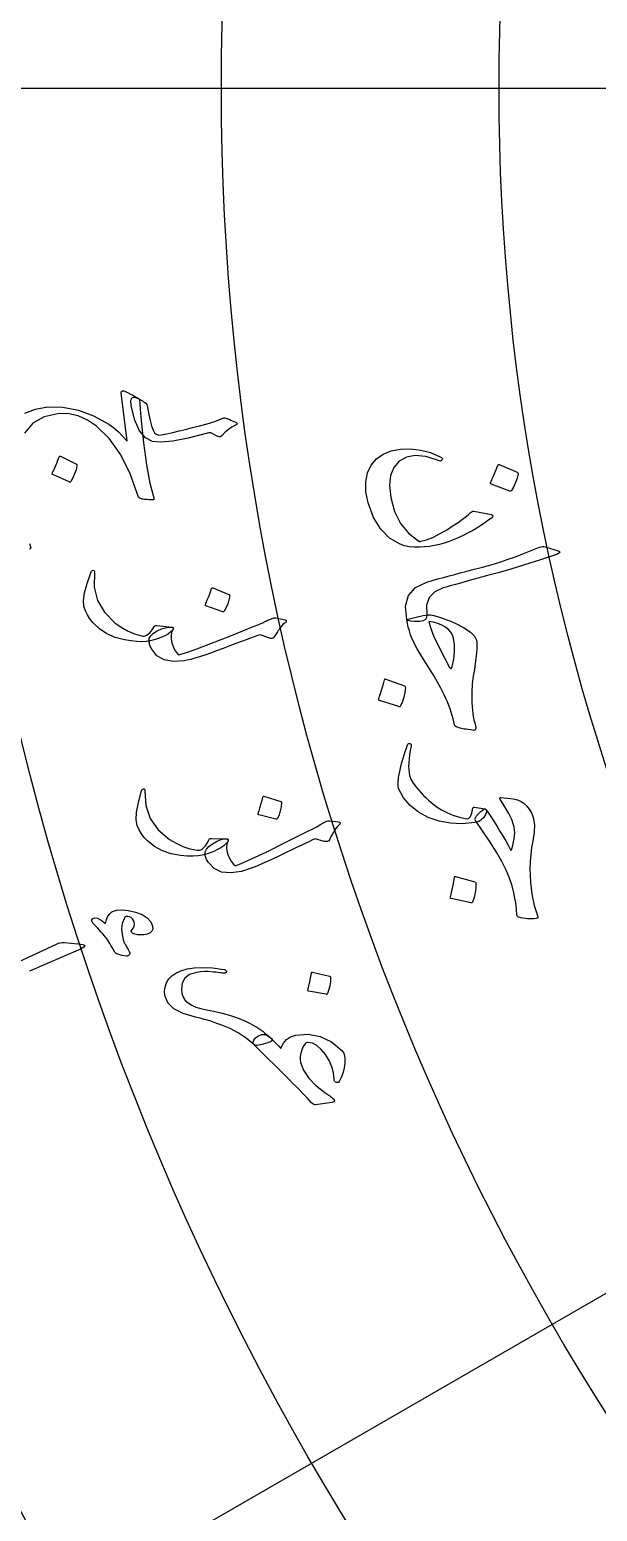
# Model space of a CAD drawing. Header units: millimetres. Extents: x -150 to 150, y -150 to 198.
# Drawn here: x -98.7 to -77.7, y -52.7 to 2.2 of the extents above; entities that cross this region are included whole.
import ezdxf

# ---------------------------------------------------------------- set-up
doc = ezdxf.new("R2010")
doc.units = ezdxf.units.MM
for name, color, linetype in [('CUT_OUTER', 1, 'Continuous'), ('ENGRAVE', 7, 'Continuous'), ('ENGRAVE_FINE', 8, 'Continuous'), ('GUIDE', 3, 'Continuous'), ('TEXT', 5, 'Continuous')]:
    doc.layers.add(name, color=color, linetype=linetype)

msp = doc.modelspace()

# ---------------------------------------------------------------- linework, layer by layer
at = {"layer": 'CUT_OUTER'}
msp.add_arc((0.0002, -0.0002), 149.9998, 179.017762, 3.164151, dxfattribs=at)
at = {"layer": 'ENGRAVE'}
for radius in [132.75, 112.1737, 91.5975]:
    msp.add_circle((0, 0), radius, dxfattribs=at)
at = {"layer": 'ENGRAVE_FINE'}
for points in [[(-112.1737, 0), (-91.5975, 0)], [(-91.5975, 0), (-71.0212, 0)], [(-79.3258, -45.7987), (-61.5062, -35.5106)], [(-97.1453, -56.0869), (-79.3258, -45.7987)]]:
    msp.add_lwpolyline(points, dxfattribs=at)
for radius in [122.4619, 101.8856, 81.3094]:
    msp.add_circle((0, 0), radius, dxfattribs=at)
at = {"layer": 'GUIDE'}
msp.add_circle((0, 0), 137.25, dxfattribs=at)
at = {"layer": 'TEXT'}
for points in [[(-98.8789, -12.0468), (-98.4879, -11.8939), (-98.0365, -11.8147), (-97.4638, -11.8211), (-96.8952, -11.9311), (-96.3303, -12.1432), (-95.7685, -12.4556), (-95.594, -12.5825), (-95.4232, -12.7292), (-95.2559, -12.8957), (-95.0922, -13.0818), (-95.3065, -11.2905), (-95.2931, -11.2453), (-95.262, -11.2234), (-95.2132, -11.2246), (-95.1467, -11.2491), (-95.0482, -11.2983), (-94.9596, -11.3429), (-94.8809, -11.3831), (-94.812, -11.4187), (-94.7535, -11.4499), (-94.7058, -11.4768), (-94.6689, -11.4994), (-94.6428, -11.5176), (-94.6328, -11.5649), (-94.6193, -11.6938), (-94.602, -11.9043), (-94.5802, -12.1965), (-94.5802, -12.1965), (-94.4871, -13.143), (-94.374, -13.9572), (-94.2444, -14.6387), (-94.1011, -15.1872), (-94.0962, -15.204), (-94.095, -15.2191), (-94.0973, -15.2323), (-94.1032, -15.2438), (-94.1123, -15.253), (-94.1242, -15.2594), (-94.1389, -15.263), (-94.1565, -15.2637), (-94.2258, -15.2602), (-94.2895, -15.2562), (-94.3476, -15.2517), (-94.4002, -15.2468), (-94.4472, -15.2414), (-94.4886, -15.2357), (-94.5244, -15.2294), (-94.5547, -15.2228), (-94.6039, -15.2062), (-94.6418, -15.184), (-94.6684, -15.1562), (-94.6836, -15.1228), (-94.9694, -14.296), (-95.3196, -13.5887), (-95.7369, -13.0001), (-96.2236, -12.53), (-96.558, -12.3019), (-96.9001, -12.1477), (-97.2505, -12.0679), (-97.6092, -12.0633), (-98.1572, -12.1785), (-98.5853, -12.4211), (-98.8924, -12.7926)], [(-98.703, -16.877), (-98.6681, -16.9956), (-98.6599, -17.0321), (-98.6645, -17.0601), (-98.6819, -17.0793), (-98.7121, -17.09)], [(-99.0865, -32.3582), (-97.7027, -31.7188), (-97.6274, -31.6901), (-97.5556, -31.671), (-97.4872, -31.6616), (-97.4223, -31.6617), (-96.8986, -31.703), (-96.7277, -31.7279), (-96.6568, -31.7696), (-96.6859, -31.8283), (-96.815, -31.9041), (-98.7018, -32.7246)]]:
    msp.add_lwpolyline(points, dxfattribs=at)
for points in [[(-93.8251, -12.8556), (-93.6156, -12.8104), (-93.3954, -12.7607), (-93.1646, -12.7063), (-92.9232, -12.6474), (-92.6702, -12.5835), (-92.4049, -12.5138), (-92.1272, -12.4387), (-91.8371, -12.358), (-91.5464, -12.232), (-91.507, -12.2258), (-91.4686, -12.2252), (-91.4314, -12.2302), (-91.3953, -12.2407), (-91.3766, -12.2475), (-91.3518, -12.2575), (-91.3209, -12.2707), (-91.284, -12.2872), (-91.2407, -12.3063), (-91.1904, -12.3277), (-91.1333, -12.3513), (-91.0693, -12.3771), (-91.0484, -12.3864), (-91.0326, -12.3991), (-91.0219, -12.4152), (-91.0164, -12.4347), (-91.0179, -12.4516), (-91.0271, -12.4668), (-91.044, -12.4804), (-91.0686, -12.4923), (-91.2069, -12.5609), (-91.3379, -12.6485), (-91.4614, -12.7552), (-91.5775, -12.8811), (-91.6105, -12.9134), (-91.6458, -12.9288), (-91.6836, -12.9273), (-91.7237, -12.9089), (-91.9582, -12.789), (-91.9861, -12.7806), (-92.0217, -12.7778), (-92.0649, -12.7806), (-92.1158, -12.789), (-92.8253, -12.9693), (-93.3997, -13.0819), (-93.8393, -13.1258), (-94.144, -13.1004), (-94.407, -12.9661), (-94.6283, -12.6999), (-94.807, -12.3015), (-94.9412, -11.771), (-94.9547, -11.5696), (-94.904, -11.4634), (-94.7893, -11.4523), (-94.6106, -11.5361), (-94.5865, -11.5516), (-94.5629, -11.5666), (-94.5398, -11.5813), (-94.5172, -11.5955), (-94.4951, -11.6093), (-94.4736, -11.6227), (-94.4526, -11.6357), (-94.4321, -11.6483), (-94.392, -11.6806), (-94.3612, -11.7214), (-94.3396, -11.7708), (-94.3272, -11.8288), (-94.2856, -12.0905), (-94.2381, -12.3198), (-94.185, -12.5166), (-94.1264, -12.6809), (-94.0771, -12.7715), (-94.0105, -12.8307), (-93.9264, -12.8588), (-93.8251, -12.8556)], [(-96.9685, -13.9391), (-96.958, -13.9471), (-96.9506, -13.9595), (-96.9463, -13.9762), (-96.9451, -13.9972), (-96.9818, -14.152), (-97.0324, -14.3003), (-97.0968, -14.4423), (-97.1752, -14.5779), (-97.1882, -14.5919), (-97.2021, -14.5993), (-97.217, -14.6001), (-97.2329, -14.5943), (-97.8446, -14.3211), (-97.8598, -14.3097), (-97.8656, -14.2931), (-97.8617, -14.2712), (-97.8483, -14.244), (-97.8367, -14.2205), (-97.8195, -14.1835), (-97.7968, -14.1332), (-97.7684, -14.0695), (-97.7345, -13.9916), (-97.6953, -13.8983), (-97.6506, -13.79), (-97.6004, -13.6664), (-97.5914, -13.6497), (-97.5815, -13.6406), (-97.5704, -13.639), (-97.5583, -13.6451)], [(-81.5923, -15.9312), (-81.7177, -16.0252), (-81.8496, -16.1187), (-81.9879, -16.2116), (-82.1327, -16.304), (-82.2851, -16.3949), (-82.4465, -16.4837), (-82.6168, -16.5704), (-82.796, -16.6548), (-82.9757, -16.7327), (-83.1557, -16.8013), (-83.336, -16.8605), (-83.5166, -16.9104), (-83.698, -16.9508), (-83.8807, -16.982), (-84.0648, -17.0037), (-84.2503, -17.016), (-84.448, -17.014), (-84.6343, -16.9944), (-84.8092, -16.9572), (-84.9725, -16.9023), (-85.363, -16.681), (-85.6914, -16.3508), (-85.9563, -15.9118), (-86.1562, -15.3645), (-86.2379, -14.9569), (-86.2463, -14.589), (-86.1819, -14.2615), (-86.0451, -13.975), (-85.846, -13.7449), (-85.5977, -13.5693), (-85.3005, -13.4478), (-84.9545, -13.3799), (-84.5784, -13.369), (-84.2085, -13.4124), (-83.8445, -13.5097), (-83.4865, -13.6602), (-83.4441, -13.6862), (-83.4183, -13.714), (-83.4093, -13.7434), (-83.4168, -13.7746), (-83.4382, -13.8059), (-83.473, -13.8195), (-83.5213, -13.8155), (-83.5832, -13.7936), (-84.0255, -13.6576), (-84.4108, -13.6163), (-84.7392, -13.6714), (-85.0105, -13.8241), (-85.2097, -14.0562), (-85.3289, -14.3586), (-85.3672, -14.7311), (-85.3238, -15.173), (-85.1776, -15.6901), (-84.9539, -16.1325), (-84.6539, -16.4994), (-84.2786, -16.79), (-84.2664, -16.7951), (-84.2495, -16.7971), (-84.2278, -16.796), (-84.2015, -16.7918), (-83.9983, -16.739), (-83.7676, -16.6477), (-83.5092, -16.5183), (-83.223, -16.3511), (-83.0802, -16.2607), (-82.9476, -16.1747), (-82.8253, -16.093), (-82.7133, -16.0156), (-82.6123, -15.942), (-82.5228, -15.8719), (-82.4449, -15.8051), (-82.3785, -15.7417), (-82.3434, -15.7109), (-82.3094, -15.6909), (-82.2766, -15.6815), (-82.245, -15.6828), (-81.591, -15.8066), (-81.5512, -15.8222), (-81.5382, -15.8481), (-81.5519, -15.8844), (-81.5923, -15.9312)], [(-80.6321, -14.2328), (-80.6201, -14.2408), (-80.6114, -14.2536), (-80.6062, -14.271), (-80.6044, -14.293), (-80.6419, -14.458), (-80.6951, -14.6169), (-80.764, -14.7698), (-80.8486, -14.9167), (-80.8627, -14.9321), (-80.8782, -14.9406), (-80.8949, -14.9421), (-80.9129, -14.9367), (-81.6064, -14.6768), (-81.6238, -14.6655), (-81.6306, -14.6481), (-81.6268, -14.6248), (-81.6125, -14.5954), (-81.6, -14.57), (-81.5816, -14.5301), (-81.5573, -14.4759), (-81.527, -14.4072), (-81.4908, -14.3232), (-81.449, -14.2229), (-81.4014, -14.1063), (-81.3479, -13.9735), (-81.3383, -13.9554), (-81.3273, -13.9453), (-81.3149, -13.9432), (-81.3012, -13.9491)], [(-79.1208, -17.1524), (-79.093, -17.1621), (-79.0736, -17.1726), (-79.0626, -17.1839), (-79.06, -17.196), (-79.0667, -17.2167), (-79.0953, -17.2402), (-79.1457, -17.2664), (-79.2181, -17.2954), (-79.8142, -17.4931), (-80.3667, -17.6699), (-80.8758, -17.8254), (-81.3413, -17.9593), (-81.7408, -18.0677), (-82.0987, -18.1655), (-82.4151, -18.2527), (-82.6899, -18.3292), (-82.9233, -18.3945), (-83.1155, -18.4481), (-83.2663, -18.4898), (-83.3758, -18.5198), (-83.6913, -18.6662), (-83.899, -18.8818), (-83.9985, -19.1668), (-83.9888, -19.5207), (-83.9913, -19.6204), (-84.0343, -19.6939), (-84.1177, -19.7412), (-84.2416, -19.7621), (-84.4431, -19.7685), (-84.5903, -19.7587), (-84.6833, -19.7329), (-84.722, -19.6911), (-84.77, -19.1967), (-84.6626, -18.8013), (-84.4012, -18.506), (-83.987, -18.3107), (-83.7818, -18.2496), (-83.5757, -18.19), (-83.3688, -18.1319), (-83.161, -18.0752), (-82.9524, -18.0195), (-82.7432, -17.9643), (-82.5334, -17.9095), (-82.323, -17.8551), (-81.9214, -17.7522), (-81.5615, -17.6523), (-81.2431, -17.5553), (-80.9664, -17.4613), (-80.7021, -17.364), (-80.4211, -17.2572), (-80.1234, -17.141), (-79.8089, -17.0155), (-79.7517, -16.9957), (-79.6977, -16.9857), (-79.6469, -16.9856), (-79.5994, -16.9953)], [(-93.3934, -20.0762), (-93.4661, -20.1516), (-93.5579, -20.2218), (-93.6689, -20.2867), (-93.799, -20.3464), (-93.9375, -20.3984), (-94.0807, -20.4419), (-94.2285, -20.4769), (-94.3811, -20.5033), (-94.5394, -20.5146), (-94.726, -20.5089), (-94.9411, -20.486), (-95.1845, -20.4457), (-95.5255, -20.3555), (-95.8354, -20.2179), (-96.114, -20.0326), (-96.361, -19.7997), (-96.4694, -19.6663), (-96.5598, -19.5222), (-96.6322, -19.3675), (-96.6865, -19.2022), (-96.7048, -18.9917), (-96.6676, -18.7092), (-96.5742, -18.3553), (-96.4238, -17.9307), (-96.4087, -17.9047), (-96.3905, -17.8858), (-96.3691, -17.8741), (-96.3444, -17.8695), (-96.3218, -17.8741), (-96.3066, -17.8896), (-96.2989, -17.9162), (-96.2985, -17.9539), (-96.3084, -18.4913), (-96.1844, -18.9822), (-95.9273, -19.4244), (-95.5378, -19.8162), (-95.309, -19.9802), (-95.0686, -20.1159), (-94.8169, -20.2233), (-94.5538, -20.3026), (-94.512, -20.3089), (-94.4673, -20.307), (-94.4196, -20.2968), (-94.3689, -20.2782), (-94.3061, -20.2388), (-94.2364, -20.1693), (-94.1598, -20.0698), (-94.0762, -19.9403), (-94.0618, -19.9253), (-94.0415, -19.9157), (-94.0153, -19.9116), (-93.9832, -19.9129), (-93.4298, -19.9777), (-93.4089, -19.9818), (-93.3932, -19.9889), (-93.3825, -19.9989), (-93.3768, -20.0119), (-93.375, -20.0295), (-93.3771, -20.0461), (-93.3833, -20.0616), (-93.3934, -20.0762)], [(-91.3146, -18.7628), (-91.3037, -18.7698), (-91.2957, -18.7811), (-91.2906, -18.7967), (-91.2884, -18.8166), (-91.3172, -18.9663), (-91.3602, -19.1108), (-91.4173, -19.2501), (-91.4887, -19.3844), (-91.5009, -19.3986), (-91.5144, -19.4066), (-91.5292, -19.4083), (-91.5454, -19.4038), (-92.1687, -19.1847), (-92.1845, -19.1749), (-92.1911, -19.1594), (-92.1883, -19.1383), (-92.1763, -19.1115), (-92.1659, -19.0884), (-92.1507, -19.0521), (-92.1305, -19.0027), (-92.1054, -18.9402), (-92.0756, -18.8637), (-92.0411, -18.7724), (-92.002, -18.6663), (-91.9582, -18.5455), (-91.9502, -18.529), (-91.9407, -18.5196), (-91.9298, -18.5174), (-91.9174, -18.5224)], [(-89.1894, -19.7458), (-89.1894, -19.763), (-89.197, -19.7801), (-89.2122, -19.7972), (-89.2351, -19.8141), (-89.2698, -19.84), (-89.3132, -19.8824), (-89.3653, -19.9413), (-89.426, -20.0169), (-89.4576, -20.0599), (-89.4879, -20.1019), (-89.5171, -20.1427), (-89.5451, -20.1823), (-89.5713, -20.2211), (-89.5953, -20.2594), (-89.617, -20.2973), (-89.6364, -20.3346), (-89.6671, -20.3713), (-89.7115, -20.3901), (-89.7694, -20.3909), (-89.841, -20.3737), (-90.1648, -20.2558), (-90.2606, -20.2872), (-90.3771, -20.3283), (-90.5142, -20.3793), (-90.672, -20.44), (-90.8516, -20.5095), (-91.0542, -20.5866), (-91.2799, -20.6714), (-91.5286, -20.7639), (-91.775, -20.8577), (-92.0029, -20.941), (-92.2123, -21.0136), (-92.4031, -21.0755), (-92.5753, -21.127), (-92.7287, -21.1687), (-92.8635, -21.2004), (-92.9796, -21.2222), (-93.3853, -21.2485), (-93.7196, -21.1863), (-93.9822, -21.0352), (-94.1726, -20.7953), (-94.1953, -20.755), (-94.2149, -20.7154), (-94.2315, -20.6767), (-94.2451, -20.6386), (-94.2561, -20.6015), (-94.2649, -20.5653), (-94.2717, -20.5301), (-94.2762, -20.4959), (-94.2657, -20.3934), (-94.2111, -20.296), (-94.1127, -20.2035), (-93.9703, -20.1162), (-93.8134, -20.0435), (-93.6712, -19.9951), (-93.5438, -19.9708), (-93.4313, -19.9705), (-93.4105, -19.9745), (-93.3947, -19.9816), (-93.384, -19.9916), (-93.3784, -20.0047), (-93.3765, -20.0223), (-93.3787, -20.0388), (-93.3848, -20.0544), (-93.395, -20.0689), (-93.4379, -20.1764), (-93.4587, -20.2934), (-93.4573, -20.42), (-93.4336, -20.556), (-93.388, -20.6938), (-93.331, -20.8129), (-93.2629, -20.9132), (-93.1836, -20.9948), (-92.9671, -20.937), (-92.5688, -20.7977), (-91.9887, -20.5778), (-91.2262, -20.2785), (-90.3792, -19.9429), (-90.2666, -19.8988), (-90.1608, -19.8543), (-90.0617, -19.8096), (-89.9693, -19.7645), (-89.9234, -19.741), (-89.881, -19.7205), (-89.8423, -19.703), (-89.8071, -19.6887), (-89.7762, -19.6767), (-89.7502, -19.6662), (-89.7291, -19.6572), (-89.7129, -19.6498), (-89.6757, -19.6371), (-89.641, -19.6304), (-89.6088, -19.6297), (-89.5791, -19.6351), (-89.2364, -19.7053), (-89.2181, -19.7126), (-89.2042, -19.7218), (-89.1946, -19.7328), (-89.1894, -19.7458)], [(-82.2621, -21.7876), (-82.2761, -21.8803), (-82.2883, -21.9779), (-82.2984, -22.0804), (-82.3066, -22.1879), (-82.3128, -22.3004), (-82.3169, -22.4178), (-82.319, -22.5401), (-82.319, -22.6674), (-82.3127, -22.7952), (-82.304, -22.9214), (-82.2928, -23.0458), (-82.2792, -23.1686), (-82.2618, -23.2892), (-82.2388, -23.4072), (-82.2105, -23.5227), (-82.1768, -23.6355), (-82.169, -23.6702), (-82.1663, -23.7021), (-82.1688, -23.7312), (-82.1765, -23.7574), (-82.191, -23.7785), (-82.2143, -23.7923), (-82.2461, -23.7988), (-82.2866, -23.7979), (-82.3706, -23.7843), (-82.4487, -23.7716), (-82.5212, -23.7599), (-82.5879, -23.7493), (-82.6485, -23.7391), (-82.7026, -23.7286), (-82.7502, -23.7179), (-82.7914, -23.707), (-82.859, -23.6835), (-82.91, -23.6575), (-82.9442, -23.6289), (-82.9618, -23.5976), (-82.9834, -23.4834), (-83.0098, -23.3666), (-83.0411, -23.2474), (-83.0772, -23.1258), (-83.1187, -23.0017), (-83.166, -22.8755), (-83.2191, -22.7469), (-83.2781, -22.616), (-83.3398, -22.4861), (-83.4012, -22.3604), (-83.4623, -22.2389), (-83.5232, -22.1216), (-83.5844, -22.0087), (-83.6464, -21.9003), (-83.7092, -21.7964), (-83.7728, -21.6969), (-84.0942, -21.1844), (-84.3361, -20.7734), (-84.5, -20.4659), (-84.587, -20.263), (-84.6321, -20.1145), (-84.6696, -19.9697), (-84.6996, -19.8285), (-84.722, -19.6911), (-84.376, -19.6025), (-84.1145, -19.5434), (-83.9374, -19.5136), (-83.8446, -19.5131), (-83.7221, -19.5462), (-83.601, -19.5816), (-83.4816, -19.6194), (-83.3637, -19.6595), (-83.2473, -19.702), (-83.1324, -19.7468), (-83.0191, -19.7939), (-82.9074, -19.8434), (-82.5948, -20.005), (-82.3636, -20.1614), (-82.2137, -20.3136), (-82.145, -20.462), (-82.1346, -20.547), (-82.1312, -20.6551), (-82.1347, -20.7864), (-82.1451, -20.941), (-82.1628, -21.1185), (-82.1883, -21.3188), (-82.2214, -21.5417), (-82.2621, -21.7876)], [(-83.0448, -21.439), (-82.9838, -21.157), (-82.9544, -20.888), (-82.9565, -20.6318), (-82.9904, -20.3881), (-83.0321, -20.2707), (-83.0972, -20.1622), (-83.1859, -20.0625), (-83.2981, -19.9714), (-83.4258, -19.8958), (-83.5712, -19.8359), (-83.7342, -19.7918), (-83.9149, -19.7635), (-83.8539, -19.9935), (-83.7351, -20.2996), (-83.5578, -20.681), (-83.3208, -21.1365), (-83.142, -21.4641), (-83.1291, -21.4803), (-83.1174, -21.4925), (-83.1066, -21.5005), (-83.097, -21.5045), (-83.083, -21.5042), (-83.0697, -21.4931), (-83.0569, -21.4714), (-83.0448, -21.439)], [(-84.8123, -22.1523), (-84.7995, -22.1601), (-84.7896, -22.173), (-84.7827, -22.1912), (-84.7788, -22.2145), (-84.8, -22.3926), (-84.8375, -22.5653), (-84.8913, -22.7326), (-84.9615, -22.8947), (-84.9741, -22.912), (-84.9887, -22.9221), (-85.0053, -22.9249), (-85.0238, -22.9204), (-85.7428, -22.6916), (-85.7614, -22.6807), (-85.7699, -22.6628), (-85.7684, -22.6377), (-85.7569, -22.6055), (-85.747, -22.5776), (-85.7325, -22.534), (-85.7135, -22.4746), (-85.6899, -22.3995), (-85.662, -22.3077), (-85.63, -22.1981), (-85.5938, -22.0708), (-85.5534, -21.9259), (-85.5455, -21.906), (-85.5355, -21.8945), (-85.5234, -21.8914), (-85.5091, -21.8967)], [(-81.8363, -26.7115), (-81.7972, -26.7286), (-81.7749, -26.7579), (-81.7696, -26.7994), (-81.7812, -26.853), (-81.8071, -26.9198), (-81.8422, -26.9819), (-81.8866, -27.0393), (-81.9402, -27.092), (-81.9975, -27.1366), (-82.0612, -27.1721), (-82.1312, -27.1986), (-82.2074, -27.2161), (-82.6678, -27.2574), (-83.1089, -27.2394), (-83.5307, -27.1616), (-83.9331, -27.0235), (-84.2962, -26.8305), (-84.6002, -26.5885), (-84.8448, -26.2979), (-85.0294, -25.9593), (-85.0499, -25.8649), (-85.0498, -25.7267), (-85.0287, -25.545), (-84.9864, -25.3198), (-84.9597, -25.1987), (-84.9298, -25.0768), (-84.8967, -24.9541), (-84.8605, -24.8307), (-84.822, -24.7068), (-84.7824, -24.5827), (-84.7416, -24.4585), (-84.6997, -24.3342), (-84.6877, -24.3094), (-84.6698, -24.2942), (-84.6459, -24.2884), (-84.616, -24.2922), (-84.5882, -24.3038), (-84.5705, -24.3217), (-84.563, -24.3459), (-84.5657, -24.3763), (-84.5983, -24.5476), (-84.6239, -24.7086), (-84.6423, -24.8594), (-84.6538, -24.9998), (-84.6581, -25.1309), (-84.6548, -25.2537), (-84.644, -25.3682), (-84.6258, -25.4742), (-84.5758, -25.602), (-84.4874, -25.7509), (-84.3606, -25.9205), (-84.1952, -26.1107), (-84.1023, -26.2099), (-84.0093, -26.3034), (-83.9163, -26.391), (-83.8234, -26.4729), (-83.73, -26.5488), (-83.6357, -26.6186), (-83.5405, -26.6824), (-83.4444, -26.74), (-83.2401, -26.846), (-83.0162, -26.937), (-82.7726, -27.0132), (-82.5095, -27.0743), (-82.4354, -27.0606), (-82.3718, -26.9911), (-82.3186, -26.8661), (-82.2757, -26.6856), (-82.2691, -26.6618), (-82.2576, -26.6464), (-82.2412, -26.6394), (-82.2198, -26.6408)], [(-91.357, -27.9157), (-91.423, -27.997), (-91.5085, -28.0747), (-91.6136, -28.1488), (-91.7382, -28.2193), (-91.8718, -28.2828), (-92.0108, -28.3383), (-92.1552, -28.3857), (-92.3049, -28.425), (-92.4617, -28.4497), (-92.6481, -28.4598), (-92.8644, -28.4552), (-93.1104, -28.4357), (-93.4577, -28.3747), (-93.7782, -28.2638), (-94.0714, -28.1028), (-94.3373, -27.8916), (-94.4566, -27.7679), (-94.5589, -27.632), (-94.6441, -27.484), (-94.7122, -27.3239), (-94.7483, -27.1157), (-94.7352, -26.831), (-94.6721, -26.4705), (-94.5582, -26.0347), (-94.5454, -26.0075), (-94.5288, -25.9872), (-94.5085, -25.9737), (-94.4843, -25.967), (-94.4614, -25.9696), (-94.4449, -25.9838), (-94.4349, -26.0097), (-94.4314, -26.0472), (-94.3957, -26.5835), (-94.2306, -27.0621), (-93.937, -27.481), (-93.5156, -27.8384), (-93.2738, -27.9824), (-93.0228, -28.0972), (-92.7628, -28.1829), (-92.494, -28.2396), (-92.4518, -28.2424), (-92.4074, -28.2367), (-92.3608, -28.2224), (-92.3119, -28.1997), (-92.2526, -28.1551), (-92.189, -28.08), (-92.1211, -27.9743), (-92.0488, -27.8381), (-92.0357, -27.822), (-92.0163, -27.8108), (-91.9905, -27.8044), (-91.9585, -27.803), (-91.4015, -27.8207), (-91.3804, -27.823), (-91.3641, -27.8287), (-91.3526, -27.8378), (-91.3459, -27.8503), (-91.3425, -27.8677), (-91.3433, -27.8844), (-91.3481, -27.9004), (-91.357, -27.9157)], [(-89.3969, -26.431), (-89.3855, -26.437), (-89.3765, -26.4476), (-89.3701, -26.4627), (-89.3662, -26.4823), (-89.3823, -26.6339), (-89.4128, -26.7815), (-89.458, -26.9253), (-89.5177, -27.0651), (-89.5287, -27.0802), (-89.5414, -27.0893), (-89.5561, -27.0923), (-89.5725, -27.0892), (-90.2122, -26.9237), (-90.2288, -26.9152), (-90.2366, -26.9004), (-90.2357, -26.8791), (-90.226, -26.8515), (-90.2176, -26.8275), (-90.2054, -26.7901), (-90.1895, -26.7391), (-90.1698, -26.6747), (-90.1466, -26.596), (-90.12, -26.5021), (-90.09, -26.3931), (-90.0566, -26.2689), (-90.05, -26.2518), (-90.0413, -26.2417), (-90.0306, -26.2386), (-90.0179, -26.2425)], [(-79.9319, -30.7716), (-80.0137, -30.7789), (-80.0956, -30.7828), (-80.1777, -30.7834), (-80.2599, -30.7806), (-80.342, -30.7738), (-80.4237, -30.7622), (-80.5049, -30.7458), (-80.5857, -30.7247), (-80.6115, -30.7142), (-80.6301, -30.6964), (-80.6413, -30.6713), (-80.6452, -30.6389), (-80.6493, -30.5677), (-80.6558, -30.4872), (-80.6645, -30.3974), (-80.6755, -30.2984), (-80.6897, -30.1906), (-80.708, -30.0742), (-80.7305, -29.9493), (-80.757, -29.8159), (-80.8206, -29.5579), (-80.9176, -29.2791), (-81.0477, -28.9792), (-81.2107, -28.6578), (-81.406, -28.3137), (-81.633, -27.9458), (-81.8915, -27.5534), (-82.1811, -27.136), (-82.1985, -27.0949), (-82.1844, -27.0389), (-82.1389, -26.9683), (-82.0618, -26.8829), (-81.9807, -26.8063), (-81.9178, -26.7514), (-81.8732, -26.718), (-81.8469, -26.706), (-81.826, -26.7092), (-81.8085, -26.7157), (-81.7943, -26.7255), (-81.7835, -26.7385), (-81.6392, -26.959), (-81.504, -27.1682), (-81.3779, -27.3662), (-81.261, -27.5531), (-81.1543, -27.7295), (-81.0589, -27.8956), (-80.9749, -28.0516), (-80.9023, -28.1976), (-80.8847, -28.2259), (-80.8674, -28.2343), (-80.8504, -28.2228), (-80.8336, -28.1914), (-80.7961, -28.06), (-80.7669, -27.9344), (-80.746, -27.8147), (-80.7335, -27.7007), (-80.7295, -27.592), (-80.7344, -27.4881), (-80.7479, -27.3888), (-80.7703, -27.2942), (-80.8407, -27.0999), (-80.9472, -26.878), (-81.0897, -26.6282), (-81.2679, -26.35), (-81.2776, -26.3405), (-81.283, -26.3307), (-81.284, -26.3206), (-81.2808, -26.3102), (-81.2744, -26.301), (-81.2661, -26.2945), (-81.2558, -26.2906), (-81.2436, -26.2894), (-80.9955, -26.3088), (-80.7879, -26.3386), (-80.6207, -26.3791), (-80.4939, -26.4304), (-80.3923, -26.5017), (-80.2928, -26.5996), (-80.1952, -26.7242), (-80.0995, -26.8754), (-80.0259, -27.0628), (-79.9946, -27.2963), (-80.0052, -27.5762), (-80.0573, -27.9031), (-80.1016, -28.1452), (-80.1342, -28.3971), (-80.1548, -28.6586), (-80.1635, -28.9297), (-80.1447, -29.42), (-80.0919, -29.8714), (-80.0058, -30.2834), (-79.8869, -30.6555), (-79.8739, -30.7038), (-79.8771, -30.7393), (-79.8964, -30.7618), (-79.9319, -30.7716)], [(-87.196, -27.2304), (-87.1945, -27.2475), (-87.2007, -27.2653), (-87.2145, -27.2835), (-87.2358, -27.3023), (-87.2682, -27.331), (-87.3079, -27.377), (-87.3548, -27.4401), (-87.4089, -27.5205), (-87.4366, -27.5661), (-87.4633, -27.6105), (-87.4889, -27.6536), (-87.5135, -27.6955), (-87.5363, -27.7364), (-87.557, -27.7766), (-87.5754, -27.8161), (-87.5916, -27.855), (-87.6191, -27.8942), (-87.6616, -27.9166), (-87.7193, -27.9223), (-87.7921, -27.9112), (-88.1247, -27.8212), (-88.2175, -27.8606), (-88.3301, -27.9115), (-88.4624, -27.9738), (-88.6145, -28.0477), (-88.7876, -28.1321), (-88.983, -28.2261), (-89.2006, -28.3297), (-89.4406, -28.443), (-89.6782, -28.5574), (-89.8982, -28.6596), (-90.1006, -28.7497), (-90.2855, -28.8275), (-90.4527, -28.8935), (-90.6021, -28.948), (-90.7337, -28.991), (-90.8476, -29.0225), (-91.2496, -29.0831), (-91.5879, -29.0495), (-91.8624, -28.9212), (-92.0724, -28.6983), (-92.0984, -28.66), (-92.1214, -28.6223), (-92.1412, -28.5851), (-92.1579, -28.5483), (-92.172, -28.5122), (-92.1839, -28.4769), (-92.1936, -28.4424), (-92.2011, -28.4087), (-92.1992, -28.3057), (-92.1531, -28.204), (-92.0628, -28.1036), (-91.9284, -28.0045), (-91.7782, -27.9188), (-91.6406, -27.8585), (-91.5158, -27.8234), (-91.4037, -27.8136), (-91.3826, -27.8159), (-91.3663, -27.8216), (-91.3548, -27.8307), (-91.348, -27.8432), (-91.3447, -27.8606), (-91.3454, -27.8773), (-91.3502, -27.8933), (-91.3592, -27.9086), (-91.3928, -28.0193), (-91.4036, -28.1377), (-91.3915, -28.2637), (-91.3564, -28.3973), (-91.2992, -28.5307), (-91.2324, -28.6445), (-91.156, -28.7387), (-91.0701, -28.8133), (-90.8592, -28.7373), (-90.4742, -28.5648), (-89.9148, -28.2965), (-89.1804, -27.9337), (-88.3648, -27.5276), (-88.2564, -27.4741), (-88.1548, -27.4208), (-88.0598, -27.3679), (-87.9716, -27.3152), (-87.9278, -27.2878), (-87.8873, -27.2637), (-87.8502, -27.2431), (-87.8164, -27.2258), (-87.7866, -27.2112), (-87.7616, -27.1986), (-87.7413, -27.1879), (-87.7258, -27.1791), (-87.6898, -27.1633), (-87.6558, -27.1537), (-87.6238, -27.1503), (-87.5938, -27.1531), (-87.2463, -27.194), (-87.2275, -27.1998), (-87.2128, -27.2077), (-87.2023, -27.2179), (-87.196, -27.2304)], [(-82.2032, -29.4114), (-82.1898, -29.4179), (-82.1788, -29.4299), (-82.1704, -29.4473), (-82.1644, -29.4701), (-82.1701, -29.6488), (-82.1925, -29.8235), (-82.2316, -29.9944), (-82.2874, -30.1614), (-82.2985, -30.1798), (-82.3122, -30.1911), (-82.3284, -30.1953), (-82.3473, -30.1925), (-83.0831, -30.0293), (-83.1025, -30.0202), (-83.1125, -30.0032), (-83.1132, -29.9781), (-83.1046, -29.9451), (-83.0971, -29.9166), (-83.0864, -29.872), (-83.0727, -29.8114), (-83.0557, -29.7347), (-83.0359, -29.6411), (-83.0135, -29.5295), (-82.9885, -29.4), (-82.9608, -29.2525), (-82.9547, -29.2321), (-82.9457, -29.2198), (-82.9339, -29.2157), (-82.9192, -29.2196)], [(-95.5425, -32.0205), (-95.5947, -31.9287), (-95.6435, -31.8436), (-95.6888, -31.7651), (-95.7308, -31.6934), (-95.7697, -31.629), (-95.8059, -31.5726), (-95.8395, -31.5242), (-95.8703, -31.4838), (-95.9037, -31.4434), (-95.9446, -31.395), (-95.993, -31.3386), (-96.0489, -31.274), (-96.1129, -31.2016), (-96.1853, -31.1213), (-96.2662, -31.0332), (-96.3556, -30.9373), (-96.3863, -30.8963), (-96.3989, -30.8568), (-96.3935, -30.8189), (-96.37, -30.7826), (-96.2968, -30.742), (-96.1916, -30.757), (-96.0543, -30.8275), (-95.8848, -30.9531), (-95.8504, -30.8043), (-95.8001, -30.6839), (-95.734, -30.5919), (-95.6523, -30.5284), (-95.4796, -30.466), (-95.277, -30.4459), (-95.0444, -30.4677), (-94.7819, -30.531), (-94.534, -30.6267), (-94.3452, -30.7461), (-94.2153, -30.8894), (-94.1443, -31.0569), (-94.1383, -31.1616), (-94.1702, -31.2448), (-94.24, -31.3066), (-94.3477, -31.3471), (-94.4714, -31.3695), (-94.5888, -31.3775), (-94.7, -31.3708), (-94.8051, -31.3496), (-94.8838, -31.3196), (-94.9265, -31.2818), (-94.9333, -31.2363), (-94.904, -31.1831), (-94.8557, -31.1174), (-94.8266, -31.0499), (-94.8169, -30.9805), (-94.8265, -30.9091), (-94.8494, -30.8385), (-94.8856, -30.7814), (-94.9348, -30.7379), (-94.9973, -30.708), (-95.0657, -30.6933), (-95.1226, -30.7008), (-95.168, -30.7305), (-95.2017, -30.7823), (-95.2656, -30.9566), (-95.2905, -31.1519), (-95.2763, -31.3679), (-95.2228, -31.6045), (-95.2155, -31.6242), (-95.2058, -31.6457), (-95.1939, -31.6691), (-95.1797, -31.6944), (-95.1637, -31.7217), (-95.1465, -31.7511), (-95.1279, -31.7827), (-95.1081, -31.8165), (-95.0872, -31.8533), (-95.0681, -31.8865), (-95.0507, -31.9162), (-95.0351, -31.9422), (-95.0215, -31.9653), (-95.0104, -31.9861), (-95.0017, -32.0045), (-94.9954, -32.0207), (-94.9885, -32.0527), (-94.9903, -32.0815), (-95.001, -32.1071), (-95.0205, -32.1293), (-95.0408, -32.1461), (-95.0616, -32.1579), (-95.0831, -32.1646), (-95.1051, -32.1663), (-95.2733, -32.1421), (-95.4023, -32.1096), (-95.492, -32.0691), (-95.5425, -32.0205)], [(-90.4003, -35.4303), (-90.6807, -35.2024), (-90.9712, -35.0076), (-91.2721, -34.8459), (-91.5834, -34.7175), (-91.7234, -34.6677), (-91.858, -34.6218), (-91.987, -34.5797), (-92.1106, -34.5414), (-92.2286, -34.5071), (-92.3412, -34.4766), (-92.4483, -34.4502), (-92.5498, -34.4277), (-93.0117, -34.295), (-93.3561, -34.116), (-93.5825, -33.8916), (-93.6908, -33.623), (-93.7039, -33.4635), (-93.6828, -33.3083), (-93.6273, -33.1576), (-93.5375, -33.0114), (-93.4309, -32.8947), (-93.2833, -32.7934), (-93.0949, -32.7074), (-92.8657, -32.6365), (-92.6012, -32.593), (-92.2859, -32.5818), (-91.9199, -32.6022), (-91.5032, -32.6535), (-91.4785, -32.6618), (-91.4567, -32.673), (-91.4378, -32.6873), (-91.4218, -32.7046), (-91.4109, -32.7227), (-91.4073, -32.7394), (-91.4112, -32.7548), (-91.4224, -32.7689), (-91.4401, -32.7817), (-91.456, -32.7909), (-91.4703, -32.7966), (-91.4829, -32.7986), (-91.4965, -32.7969), (-91.521, -32.7942), (-91.5562, -32.7902), (-91.6022, -32.7851), (-91.659, -32.7789), (-91.7265, -32.7714), (-91.8049, -32.7627), (-91.894, -32.7528), (-92.0573, -32.7375), (-92.2161, -32.7345), (-92.3705, -32.7438), (-92.5205, -32.7657), (-92.7709, -32.8478), (-92.9474, -32.9798), (-93.0498, -33.1622), (-93.0776, -33.3948), (-93.0586, -33.5507), (-93.0099, -33.6868), (-92.9316, -33.8029), (-92.8239, -33.899), (-92.6948, -33.9815), (-92.5384, -34.0516), (-92.3547, -34.1093), (-92.1438, -34.1544), (-91.8748, -34.206), (-91.6192, -34.2638), (-91.3768, -34.328), (-91.1477, -34.3985), (-90.931, -34.4762), (-90.726, -34.5618), (-90.5326, -34.6553), (-90.3509, -34.7568), (-90.2794, -34.7995), (-90.208, -34.8457), (-90.1368, -34.8954), (-90.0656, -34.9486), (-89.9942, -35.0046), (-89.9224, -35.0629), (-89.8501, -35.1234), (-89.7774, -35.1862), (-89.7322, -35.2353), (-89.7177, -35.2774), (-89.7338, -35.3124), (-89.7807, -35.3404), (-89.8473, -35.3623), (-89.9127, -35.3833), (-89.9769, -35.4033), (-90.0401, -35.4223), (-90.1019, -35.4398), (-90.162, -35.4551), (-90.2205, -35.4683), (-90.2773, -35.4792), (-90.3042, -35.4807), (-90.3337, -35.473), (-90.3657, -35.4562), (-90.4003, -35.4303)], [(-87.5866, -32.907), (-87.5747, -32.9123), (-87.565, -32.9222), (-87.5575, -32.9368), (-87.5522, -32.9562), (-87.5571, -33.109), (-87.5768, -33.259), (-87.6114, -33.406), (-87.6607, -33.5501), (-87.6706, -33.5661), (-87.6826, -33.5761), (-87.697, -33.5801), (-87.7137, -33.5782), (-88.364, -33.4578), (-88.3812, -33.4506), (-88.3901, -33.4363), (-88.3907, -33.4149), (-88.3831, -33.3866), (-88.3764, -33.362), (-88.3671, -33.3237), (-88.3549, -33.2716), (-88.34, -33.2057), (-88.3225, -33.1253), (-88.3029, -33.0295), (-88.2809, -32.9182), (-88.2566, -32.7916), (-88.2513, -32.774), (-88.2434, -32.7633), (-88.2329, -32.7594), (-88.2199, -32.7624)], [(-87.5001, -37.582), (-88.1051, -37.6799), (-88.1382, -37.6758), (-88.174, -37.6607), (-88.2124, -37.6346), (-88.2535, -37.5975), (-88.3333, -37.5102), (-88.4196, -37.4179), (-88.5123, -37.3207), (-88.6115, -37.2185), (-88.7168, -37.1111), (-88.8276, -36.9982), (-88.9439, -36.8798), (-89.0658, -36.7559), (-90.4003, -35.4303), (-90.4132, -35.3503), (-90.3885, -35.2719), (-90.3262, -35.195), (-90.2263, -35.1198), (-90.1093, -35.0682), (-89.9955, -35.0622), (-89.8849, -35.1015), (-89.7774, -35.1862), (-89.7658, -35.1975), (-89.7432, -35.22), (-89.7097, -35.2539), (-89.6652, -35.299), (-89.6104, -35.355), (-89.5458, -35.4218), (-89.4715, -35.4991), (-89.3873, -35.5871), (-89.3031, -35.3975), (-89.1861, -35.2524), (-89.0365, -35.1518), (-88.8545, -35.0954), (-88.3817, -35.0615), (-87.9371, -35.1443), (-87.5204, -35.3429), (-87.1305, -35.6567), (-87.0732, -35.7364), (-87.0366, -35.8414), (-87.0205, -35.9717), (-87.0249, -36.1274), (-87.0484, -36.2973), (-87.0855, -36.4602), (-87.1364, -36.6164), (-87.2011, -36.7656), (-87.2286, -36.8116), (-87.2603, -36.8405), (-87.2962, -36.8522), (-87.3364, -36.8466), (-87.3734, -36.8283), (-87.3998, -36.8014), (-87.4157, -36.7662), (-87.4209, -36.7224), (-87.4414, -36.492), (-87.5016, -36.2636), (-87.6018, -36.0368), (-87.7419, -35.8114), (-87.8974, -35.6188), (-88.0568, -35.48), (-88.2201, -35.3951), (-88.3876, -35.3642), (-88.4506, -35.3794), (-88.5098, -35.429), (-88.5653, -35.5131), (-88.6168, -35.6317), (-88.6555, -35.7593), (-88.6769, -35.8801), (-88.6809, -35.9939), (-88.6675, -36.1009), (-88.5568, -36.3925), (-88.369, -36.6754), (-88.1045, -36.9487), (-87.7632, -37.2115), (-87.724, -37.2386), (-87.6859, -37.2652), (-87.6491, -37.2912), (-87.6135, -37.3168), (-87.5797, -37.3416), (-87.5483, -37.3654), (-87.5194, -37.3882), (-87.4929, -37.41), (-87.4229, -37.472), (-87.4007, -37.5212), (-87.4265, -37.5579), (-87.5001, -37.582)]]:
    msp.add_lwpolyline(points, close=True, dxfattribs=at)

doc.saveas('drawing.dxf')
